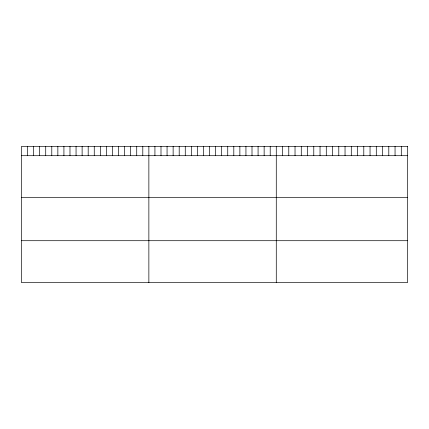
<?xml version="1.0" encoding="UTF-8"?>
<svg xmlns="http://www.w3.org/2000/svg" width="429" height="429" viewBox="0 0 429 429"><rect width="100%" height="100%" fill="white"/><g stroke="black" fill="none" stroke-linecap="round" stroke-linejoin="round"><path stroke-width="0.64" d="M21.45 155.695L407.55 155.695M21.45 197.565L407.55 197.565M21.45 240.707L407.55 240.707M401.297 146.423L401.297 155.695M395.05 146.423L395.05 155.695M388.797 146.423L388.797 155.695M382.545 146.423L382.545 155.695M376.292 146.423L376.292 155.695M370.045 146.423L370.045 155.695M363.792 146.423L363.792 155.695M357.539 146.423L357.539 155.695M351.292 146.423L351.292 155.695M345.039 146.423L345.039 155.695M338.787 146.423L338.787 155.695M332.534 146.423L332.534 155.695M326.287 146.423L326.287 155.695M320.034 146.423L320.034 155.695M313.781 146.423L313.781 155.695M307.534 146.423L307.534 155.695M301.281 146.423L301.281 155.695M295.029 146.423L295.029 155.695M288.776 146.423L288.776 155.695M282.529 146.423L282.529 155.695M276.276 146.423L276.276 282.577M270.211 146.423L270.211 155.695M264.141 146.423L264.141 155.695M258.076 146.423L258.076 155.695M252.005 146.423L252.005 155.695M245.94 146.423L245.94 155.695M239.87 146.423L239.87 155.695M233.805 146.423L233.805 155.695M227.74 146.423L227.74 155.695M221.67 146.423L221.67 155.695M215.605 146.423L215.605 155.695M209.534 146.423L209.534 155.695M203.469 146.423L203.469 155.695M197.399 146.423L197.399 155.695M191.334 146.423L191.334 155.695M185.269 146.423L185.269 155.695M179.199 146.423L179.199 155.695M173.134 146.423L173.134 155.695M167.063 146.423L167.063 155.695M160.998 146.423L160.998 155.695M154.928 146.423L154.928 155.695M148.863 146.423L148.863 282.577M142.798 146.423L142.798 155.695M136.728 146.423L136.728 155.695M130.663 146.423L130.663 155.695M124.592 146.423L124.592 155.695M118.527 146.423L118.527 155.695M112.457 146.423L112.457 155.695M106.392 146.423L106.392 155.695M100.327 146.423L100.327 155.695M94.257 146.423L94.257 155.695M88.192 146.423L88.192 155.695M82.121 146.423L82.121 155.695M76.056 146.423L76.056 155.695M69.986 146.423L69.986 155.695M63.921 146.423L63.921 155.695M57.856 146.423L57.856 155.695M51.786 146.423L51.786 155.695M45.721 146.423L45.721 155.695M39.65 146.423L39.65 155.695M33.585 146.423L33.585 155.695M27.515 146.423L27.515 155.695M407.55 146.423L21.45 146.423L21.45 282.577L407.55 282.577L407.55 146.423"/></g></svg>
